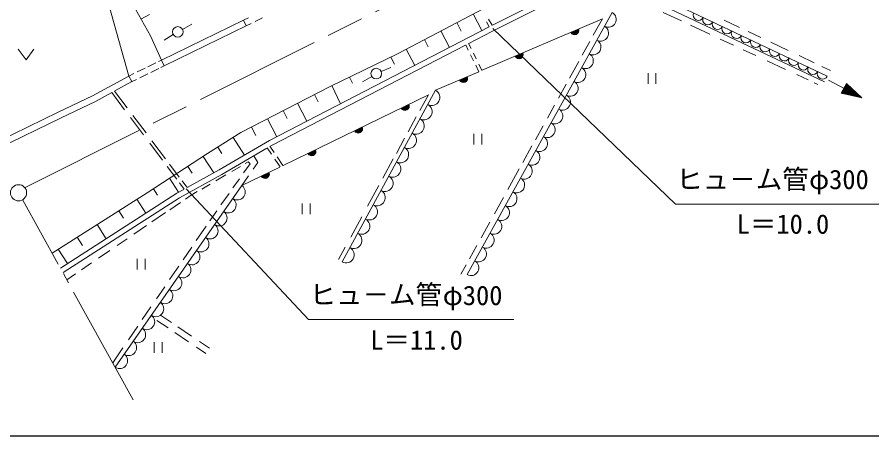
# Model space of a CAD drawing. Units: millimetres, scale not verified. Extents: x 40000 to 680000, y 20000 to 380000.
# Drawn here: x 82056 to 162764, y 205000 to 244512 of the extents above; entities that cross this region are included whole.
import ezdxf
from ezdxf.enums import TextEntityAlignment as Align

# ---------------------------------------------------------------- set-up
doc = ezdxf.new("R2010")
doc.units = ezdxf.units.MM
doc.header["$LTSCALE"] = 1000
doc.linetypes.add('CHAIN', pattern=[18.5, 12, -1.5, 3.5, -1.5])
for name, color, linetype, lineweight in [('M-BGD', 7, 'Continuous', 13), ('M-BMK', 2, 'CHAIN', 13), ('M-BMK-SRVR', 3, 'Continuous', 13), ('M-STR-HTXT', 7, 'Continuous', 13), ('M-TTL-BAND', 7, 'Continuous', 25)]:
    doc.layers.add(name, color=color, linetype=linetype, lineweight=lineweight)
doc.styles.add('ＭＳ ゴシック', font='')
doc.styles.get('ＭＳ ゴシック').set_extended_font_data('MS Gothic')

msp = doc.modelspace()

# ---------------------------------------------------------------- linework, layer by layer
at = {"layer": 'M-BGD'}
for p, q in [((117969, 241047), (134138, 249550)), ((126932, 243744), (138007, 249301)), ((126869, 243152), (137274, 248374)), ((141190, 247151), (158549, 238955)), ((140929, 246611), (158292, 238413)), ((90732, 245663), (92600, 238950)), ((94638, 242750), (93220, 245247)), ((94550, 244768), (93750, 244314)), ((138243, 244948), (124549, 220212)), ((125945, 243238), (125120, 244807)), ((143071, 244938), (144771, 244148)), ((95681, 240460), (103422, 244213)), ((97672, 243355), (98545, 243831)), ((103422, 244213), (103898, 244456)), ((103422, 244213), (103684, 243673)), ((103695, 243678), (104165, 243918)), ((104523, 244101), (105225, 244459)), ((123994, 243200), (123576, 243995)), ((125960, 239491), (137316, 244361)), ((126362, 244081), (126642, 243598)), ((126567, 244325), (126901, 243748)), ((137316, 244361), (136451, 242798)), ((145644, 243743), (147452, 242902)), ((150278, 243541), (148814, 244235)), ((95942, 239920), (103684, 243673)), ((105890, 232871), (126642, 243598)), ((122888, 241658), (122074, 243206)), ((124710, 242036), (126869, 243152)), ((152283, 242590), (151071, 243165)), ((95681, 240460), (94638, 242750)), ((96801, 242859), (95953, 242334)), ((120873, 241712), (120518, 242387)), ((136123, 242206), (135411, 240920)), ((148441, 242443), (149700, 241857)), ((154854, 241371), (153230, 242141)), ((82151, 241472), (82901, 240472)), ((82901, 240472), (83651, 241472)), ((106130, 232433), (124386, 241869)), ((119605, 239961), (118803, 241486)), ((124417, 241885), (124653, 241406)), ((124686, 242017), (124921, 241541)), ((150621, 241429), (151802, 240880)), ((111621, 237970), (117969, 241047)), ((117678, 240065), (117348, 240746)), ((124878, 240948), (125153, 240390)), ((125140, 241096), (125398, 240571)), ((157313, 240205), (155888, 240881)), ((93403, 239343), (94134, 239701)), ((94395, 239829), (95163, 240206)), ((95408, 240326), (95681, 240460)), ((95642, 239773), (95945, 239921)), ((95681, 240460), (95945, 239921)), ((116431, 239371), (117351, 239761)), ((125360, 239969), (125658, 239362)), ((125642, 240075), (125934, 239481)), ((135078, 240317), (134218, 238763)), ((152864, 240387), (154599, 239580)), ((158861, 239471), (158034, 239863)), ((89186, 237099), (92600, 238950)), ((92600, 238950), (93074, 239182)), ((92600, 238950), (92886, 238422)), ((93638, 238790), (94398, 239163)), ((94668, 239295), (95431, 239669)), ((115536, 238923), (114676, 238417)), ((121571, 237610), (125636, 239353)), ((141627, 238208), (141627, 239208)), ((142377, 239208), (142377, 238208)), ((155668, 239084), (156742, 238584)), ((91276, 237550), (92886, 238422)), ((92864, 238411), (93328, 238638)), ((113734, 238266), (113448, 238856)), ((133898, 238186), (133168, 236866)), ((157299, 238325), (157667, 238155)), ((158676, 238560), (161824, 236899)), ((160357, 238258), (159874, 237343)), ((160381, 238236), (159906, 237335)), ((160419, 238201), (159956, 237324)), ((160457, 238166), (160007, 237312)), ((160495, 238130), (160057, 237301)), ((160533, 238095), (160108, 237289)), ((161824, 236899), (160357, 238258)), ((89459, 236565), (90993, 237396)), ((90991, 237395), (92207, 235777)), ((91258, 237540), (92449, 235955)), ((103177, 233624), (111621, 237970)), ((112599, 236339), (111773, 238044)), ((121571, 237610), (112740, 221410)), ((161824, 236899), (159874, 237343)), ((160571, 238060), (160158, 237278)), ((160609, 238025), (160209, 237267)), ((160647, 237990), (160259, 237255)), ((160685, 237954), (160310, 237244)), ((160723, 237919), (160360, 237232)), ((160761, 237884), (160410, 237221)), ((160799, 237849), (160461, 237209)), ((160837, 237814), (160511, 237198)), ((160875, 237779), (160562, 237186)), ((160913, 237743), (160612, 237175)), ((160950, 237708), (160663, 237163)), ((160988, 237673), (160713, 237152)), ((161026, 237638), (160764, 237140)), ((161064, 237603), (160814, 237129)), ((161102, 237567), (160865, 237117)), ((161140, 237532), (160915, 237106)), ((161178, 237497), (160966, 237094)), ((161216, 237462), (161016, 237083)), ((161254, 237427), (161067, 237071)), ((161292, 237392), (161117, 237060)), ((161330, 237356), (161168, 237048)), ((161368, 237321), (161218, 237037)), ((161406, 237286), (161269, 237025)), ((85942, 235542), (89186, 237099)), ((86202, 235002), (89459, 236565)), ((107174, 230516), (120884, 237178)), ((110481, 236527), (110133, 237204)), ((120884, 237178), (120074, 235695)), ((161444, 237251), (161319, 237014)), ((161482, 237216), (161369, 237002)), ((161520, 237180), (161420, 236991)), ((161558, 237145), (161470, 236979)), ((161596, 237110), (161521, 236968)), ((161634, 237075), (161571, 236956)), ((161672, 237040), (161622, 236945)), ((161710, 237005), (161672, 236933)), ((161748, 236969), (161723, 236922)), ((161786, 236934), (161773, 236910)), ((107564, 234947), (107184, 235686)), ((109417, 234695), (108546, 236388)), ((132807, 236214), (132121, 234975)), ((79697, 232512), (85942, 235542)), ((79959, 231973), (86202, 235002)), ((92769, 235029), (93998, 233393)), ((92994, 235229), (94228, 233586)), ((106585, 233231), (105711, 234929)), ((119745, 235093), (118970, 233674)), ((104584, 233340), (104174, 234137)), ((131723, 234255), (130995, 232941)), ((100029, 231632), (103177, 233624)), ((125184, 232489), (125184, 233489)), ((125934, 233489), (125934, 232489)), ((94582, 232615), (95789, 231008)), ((94786, 232842), (96056, 231151)), ((101146, 230112), (105890, 232871)), ((103515, 231490), (102454, 233167)), ((118643, 233076), (117863, 231647)), ((94329, 227931), (100029, 231632)), ((101395, 231628), (101002, 232248)), ((101393, 229677), (105628, 232141)), ((105671, 232166), (106068, 231576)), ((105919, 232333), (106317, 231743)), ((105931, 232317), (106130, 232433)), ((130671, 232356), (129810, 230800)), ((100636, 229829), (99632, 231375)), ((103595, 230689), (103876, 230852)), ((103876, 230852), (104055, 230672)), ((104401, 231427), (104787, 230797)), ((106381, 231111), (106879, 230373)), ((106600, 231323), (107151, 230505)), ((117577, 231125), (116582, 229302)), ((96228, 230423), (97123, 229232)), ((96442, 230639), (97359, 229417)), ((98123, 228433), (101146, 230112)), ((98587, 229796), (98176, 230429)), ((102338, 229955), (103141, 230424)), ((103272, 228620), (106849, 230358)), ((104055, 230672), (103440, 229804)), ((104787, 230797), (104342, 230158)), ((129470, 230186), (128397, 228248)), ((97311, 227982), (96450, 229308)), ((97400, 227460), (101393, 229677)), ((100813, 229066), (101780, 229630)), ((103043, 229243), (102439, 228392)), ((103916, 229546), (103272, 228620)), ((91312, 211480), (103272, 228620)), ((97393, 228872), (97835, 228284)), ((97628, 229059), (98075, 228464)), ((99488, 228293), (100291, 228761)), ((116212, 228625), (115141, 226665)), ((85362, 222255), (94329, 227931)), ((86151, 220826), (97143, 227889)), ((95321, 227707), (94924, 228317)), ((97143, 227889), (97813, 228261)), ((97956, 227349), (98478, 227704)), ((98478, 227704), (99073, 228051)), ((102065, 227864), (101300, 226785)), ((86421, 220405), (97400, 227460)), ((94208, 226003), (93371, 227325)), ((96467, 226337), (97491, 227033)), ((108979, 225935), (108979, 226935)), ((109729, 226935), (109729, 225935)), ((127985, 227504), (127132, 225962)), ((92105, 225535), (91659, 226241)), ((94786, 225195), (96063, 226063)), ((100919, 226248), (100533, 225702)), ((100533, 225702), (100253, 225294)), ((114594, 225665), (113556, 223763)), ((90454, 223591), (89601, 224938)), ((93073, 224031), (94262, 224839)), ((99897, 224774), (98970, 223421)), ((126691, 225165), (125864, 223672)), ((88225, 222978), (87733, 223756)), ((91490, 222955), (92444, 223604)), ((98555, 222814), (97734, 221616)), ((113025, 222791), (112390, 221630)), ((125471, 222961), (124781, 221714)), ((86818, 221254), (85949, 222626)), ((89751, 221774), (90804, 222490)), ((88124, 220669), (89089, 221324)), ((93399, 220693), (93399, 221693)), ((94149, 221693), (94149, 220693)), ((97327, 221022), (96450, 219742)), ((124454, 221125), (123967, 220244)), ((86752, 219737), (87562, 220287)), ((95996, 219078), (95208, 217928)), ((94692, 217175), (93874, 215980)), ((95599, 216388), (96621, 215700)), ((95264, 215891), (96308, 215187)), ((93451, 215363), (92565, 214069)), ((96934, 214765), (98237, 213886)), ((97226, 215292), (98524, 214416)), ((99290, 213900), (100207, 213282)), ((92048, 213314), (91080, 211901)), ((95008, 212828), (95008, 213828)), ((95758, 213828), (95758, 212828)), ((98987, 213381), (99872, 212784))]:
    msp.add_line(p, q, dxfattribs=at)
for centre in [(97230, 243115), (115968, 239179)]:
    msp.add_circle(centre, 500, dxfattribs=at)
for centre, radius, start, end in [((137883, 244297), 744, 241.03077, 61.03077), ((146382, 244700), 498, 154.7247, 334.7247), ((147283, 244274), 498, 154.7247, 334.7247), ((148185, 243849), 498, 154.7247, 334.7247), ((134692, 243236), 400, 203.20784, 23.20784), ((134692, 243236), 400, 203.20784, 23.20784), ((134692, 243236), 350, 203.20784, 23.20784), ((134692, 243236), 300, 203.20784, 23.20784), ((134692, 243236), 250, 203.20784, 23.20784), ((134692, 243236), 200, 203.20784, 23.20784), ((134692, 243236), 150, 203.20784, 23.20784), ((134692, 243236), 100, 203.20784, 23.20784), ((134692, 243236), 50, 203.20784, 23.20784), ((137162, 242995), 744, 241.03077, 61.03077), ((149086, 243423), 498, 154.7247, 334.7247), ((149987, 242998), 498, 154.7247, 334.7247), ((136442, 241694), 744, 241.03077, 61.03077), ((150888, 242572), 498, 154.7247, 334.7247), ((151790, 242147), 498, 154.7247, 334.7247), ((152691, 241721), 498, 154.7247, 334.7247), ((153592, 241296), 498, 154.7247, 334.7247), ((129444, 240985), 400, 203.20784, 23.20784), ((129444, 240985), 400, 203.20784, 23.20784), ((129444, 240985), 350, 203.20784, 23.20784), ((129444, 240985), 300, 203.20784, 23.20784), ((129444, 240985), 250, 203.20784, 23.20784), ((129444, 240985), 200, 203.20784, 23.20784), ((129444, 240985), 150, 203.20784, 23.20784), ((129444, 240985), 100, 203.20784, 23.20784), ((129444, 240985), 50, 203.20784, 23.20784), ((135721, 240392), 744, 241.03077, 61.03077), ((154494, 240870), 498, 154.7247, 334.7247), ((155395, 240444), 498, 154.7247, 334.7247), ((135000, 239090), 744, 241.03077, 61.03077), ((156296, 240019), 498, 154.7247, 334.7247), ((157197, 239593), 498, 154.7247, 334.7247), ((158099, 239168), 498, 154.7247, 334.7247), ((124195, 238735), 400, 203.20784, 23.20784), ((124195, 238735), 400, 203.20784, 23.20784), ((124195, 238735), 350, 203.20784, 23.20784), ((124195, 238735), 300, 203.20784, 23.20784), ((124195, 238735), 250, 203.20784, 23.20784), ((124195, 238735), 200, 203.20784, 23.20784), ((124195, 238735), 150, 203.20784, 23.20784), ((124195, 238735), 100, 203.20784, 23.20784), ((124195, 238735), 50, 203.20784, 23.20784), ((134279, 237788), 744, 241.03077, 61.03077), ((121203, 236935), 769, 241.40313, 61.40313), ((133559, 236486), 744, 241.03077, 61.03077), ((118683, 236108), 400, 205.91488, 25.91488), ((118683, 236108), 400, 205.91488, 25.91488), ((118683, 236108), 350, 205.91488, 25.91488), ((118683, 236108), 300, 205.91488, 25.91488), ((118683, 236108), 250, 205.91488, 25.91488), ((118683, 236108), 200, 205.91488, 25.91488), ((118683, 236108), 150, 205.91488, 25.91488), ((118683, 236108), 100, 205.91488, 25.91488), ((118683, 236108), 50, 205.91488, 25.91488), ((120467, 235585), 769, 241.40313, 61.40313), ((132838, 235184), 744, 241.03077, 61.03077), ((119731, 234235), 769, 241.40313, 61.40313), ((114280, 233969), 400, 205.91488, 25.91488), ((114280, 233969), 400, 205.91488, 25.91488), ((114280, 233969), 350, 205.91488, 25.91488), ((114280, 233969), 300, 205.91488, 25.91488), ((114280, 233969), 250, 205.91488, 25.91488), ((114280, 233969), 200, 205.91488, 25.91488), ((132117, 233882), 744, 241.03077, 61.03077), ((114280, 233969), 150, 205.91488, 25.91488), ((114280, 233969), 100, 205.91488, 25.91488), ((114280, 233969), 50, 205.91488, 25.91488), ((118995, 232885), 769, 241.40313, 61.40313), ((131396, 232580), 744, 241.03077, 61.03077), ((109876, 231829), 400, 205.91488, 25.91488), ((109876, 231829), 400, 205.91488, 25.91488), ((109876, 231829), 350, 205.91488, 25.91488), ((109876, 231829), 300, 205.91488, 25.91488), ((109876, 231829), 250, 205.91488, 25.91488), ((109876, 231829), 200, 205.91488, 25.91488), ((109876, 231829), 150, 205.91488, 25.91488), ((109876, 231829), 100, 205.91488, 25.91488), ((109876, 231829), 50, 205.91488, 25.91488), ((118259, 231535), 769, 241.40313, 61.40313), ((130676, 231278), 744, 241.03077, 61.03077), ((117523, 230185), 769, 241.40313, 61.40313), ((129955, 229976), 744, 241.03077, 61.03077), ((105473, 229690), 400, 205.91488, 25.91488), ((105473, 229690), 400, 205.91488, 25.91488), ((105473, 229690), 350, 205.91488, 25.91488), ((105473, 229690), 300, 205.91488, 25.91488), ((105473, 229690), 250, 205.91488, 25.91488), ((105473, 229690), 200, 205.91488, 25.91488), ((105473, 229690), 150, 205.91488, 25.91488), ((105473, 229690), 100, 205.91488, 25.91488), ((105473, 229690), 50, 205.91488, 25.91488), ((116788, 228835), 769, 241.40313, 61.40313), ((129234, 228675), 744, 241.03077, 61.03077), ((102845, 228008), 746, 235.09519, 55.09519), ((116052, 227485), 769, 241.40313, 61.40313), ((128513, 227373), 744, 241.03077, 61.03077), ((101990, 226784), 746, 235.09519, 55.09519), ((115316, 226135), 769, 241.40313, 61.40313), ((101136, 225559), 746, 235.09519, 55.09519), ((127793, 226071), 744, 241.03077, 61.03077), ((114580, 224785), 769, 241.40313, 61.40313), ((127072, 224769), 744, 241.03077, 61.03077), ((100282, 224335), 746, 235.09519, 55.09519), ((99428, 223111), 746, 235.09519, 55.09519), ((113844, 223435), 769, 241.40313, 61.40313), ((126351, 223467), 744, 241.03077, 61.03077), ((113108, 222085), 769, 241.40313, 61.40313), ((125630, 222165), 744, 241.03077, 61.03077), ((98573, 221886), 746, 235.09519, 55.09519), ((97719, 220662), 746, 235.09519, 55.09519), ((124910, 220863), 744, 241.03077, 61.03077), ((96865, 219438), 746, 235.09519, 55.09519), ((96011, 218213), 746, 235.09519, 55.09519), ((95156, 216989), 746, 235.09519, 55.09519), ((94302, 215765), 746, 235.09519, 55.09519), ((93448, 214540), 746, 235.09519, 55.09519), ((92594, 213316), 746, 235.09519, 55.09519), ((91739, 212092), 746, 235.09519, 55.09519)]:
    msp.add_arc(centre, radius, start, end, dxfattribs=at)
at = {"layer": 'M-BMK'}
msp.add_line((82834, 228439), (170797, 272547), dxfattribs=at)
at = {"layer": 'M-BMK-SRVR'}
for p, q in [((82607, 227243), (85947, 221196)), ((86913, 219445), (86430, 220321)), ((93014, 208398), (87397, 218570))]:
    msp.add_line(p, q, dxfattribs=at)
msp.add_circle((82194, 227937), 765, dxfattribs=at)
at = {"layer": 'M-STR-HTXT'}
for p, q in [((126961, 243440), (144217, 226854)), ((98034, 228309), (109555, 215984)), ((144217, 226854), (163444, 226854)), ((109555, 215984), (128946, 215984))]:
    msp.add_line(p, q, dxfattribs=at)
at = {"layer": 'M-TTL-BAND'}
msp.add_line((40000, 205000), (579000, 205000), dxfattribs=at)

# ---------------------------------------------------------------- texts
at = {"layer": 'M-STR-HTXT', "style": 'ＭＳ ゴシック'}
for s, p in [('ヒュ－ム管', (144300, 227755)), ('φ300', (156832, 227732)), ('L＝10.0', (150001, 223522)), ('ヒュ－ム管', (109675, 216865)), ('φ300', (122247, 216788)), ('L＝11.0', (115405, 212583))]:
    msp.add_text(s, height=1833, dxfattribs=at).set_placement(p, align=Align.BOTTOM_LEFT)

doc.saveas('drawing.dxf')
